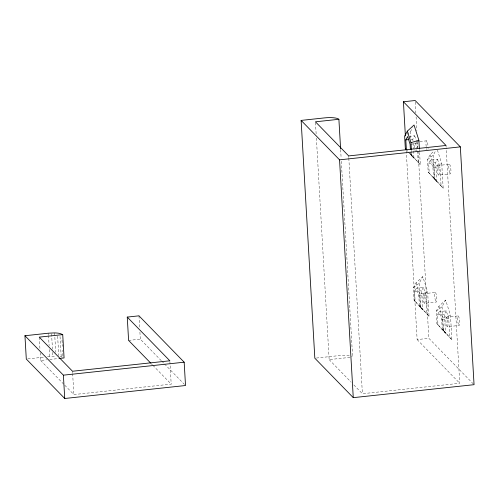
<?xml version="1.0" encoding="UTF-8"?>
<svg xmlns="http://www.w3.org/2000/svg" width="499" height="499" viewBox="0 0 499 499"><rect width="100%" height="100%" fill="white"/><g stroke="black" fill="none" stroke-linecap="round" stroke-linejoin="round"><path stroke-width="0.37" stroke-dasharray="2.5 1.87" d="M406.953 134.331L410.459 131.624L412.611 127.663M412.947 140.874L412.848 139.14L414.669 135.79L408.338 136.47M436.806 181.667L429.227 173.091L428.666 163.348L430.487 159.998L437.523 159.243L435.702 162.593L436.806 181.667L428.192 172.024L427.475 159.586L430.175 154.609L434.099 151.029M427.475 159.586L433.313 155.077L435.827 150.448M423.408 287.405L421.593 290.761L422.69 309.829L414.076 300.192L413.359 287.755L416.066 282.777L422.79 276.633L427.637 291.89L429.046 316.354L419.397 305.644L418.836 295.901L416.372 288.16L423.408 287.405L425.865 295.146L426.969 314.22M422.69 309.829L415.118 301.259L414.557 291.516L416.372 288.16M413.359 287.755L419.204 283.239L422.79 276.633M446.262 310.858L444.447 314.208L445.545 333.282L436.931 323.639L436.213 311.201L438.92 306.224L445.644 300.08L450.491 315.343L451.901 339.8L442.251 329.097L441.69 319.354L439.226 311.613L446.262 310.858L448.726 318.599L449.824 337.673M445.545 333.282L437.972 324.706L437.411 314.963L439.226 311.613M436.213 311.201L442.058 306.692L445.644 300.08M441.746 163.728L443.162 188.185L434.548 178.548L433.831 166.111L441.746 163.728L437.136 149.195M429.046 316.354L420.432 306.71L419.715 294.273L427.637 291.89M451.901 339.8L443.287 330.163L442.569 317.726L450.491 315.343M410.739 139.371L412.848 139.14M417.002 141.859L419.204 141.629M419.933 141.548L426.533 140.837A4.809 0.948 83.9 0 1 428.061 146.506M410.796 144.211L417.127 143.531L417.513 150.28M428.666 163.348L435.702 162.593M437.66 165.549L449.387 164.29M430.487 159.998L432.945 167.739L439.981 166.984L441.079 186.052L443.162 188.185M438.665 175.118A4.809 0.948 83.9 0 0 438.733 167.895A4.809 0.948 83.9 0 0 437.093 167.988A4.809 0.948 83.9 0 0 438.665 175.118L450.391 173.858A4.809 0.948 83.9 0 0 450.46 166.635A4.809 0.948 83.9 0 0 448.819 166.728A4.809 0.948 83.9 0 0 450.391 173.858M414.557 291.516L421.593 290.761M423.545 293.711L435.271 292.451M418.836 295.901L425.865 295.146M424.555 303.286A4.809 0.948 83.9 0 0 424.618 296.063A4.809 0.948 83.9 0 0 422.977 296.15A4.809 0.948 83.9 0 0 424.555 303.286L436.282 302.026A4.809 0.948 83.9 0 0 436.344 294.803A4.809 0.948 83.9 0 0 434.704 294.89A4.809 0.948 83.9 0 0 436.282 302.026M128.599 340.418L140.325 339.158L161.302 360.683M27.807 358.887L44.455 357.103M47.48 356.779L55.957 356.261M437.411 314.963L444.447 314.208M40.17 352.681L40.619 360.459L46.669 359.81M49.694 359.486L58.776 358.507M446.399 317.164L458.126 315.904M441.69 319.354L448.726 318.599M447.41 326.733A4.809 0.948 83.9 0 0 447.472 319.51A4.809 0.948 83.9 0 0 445.832 319.603A4.809 0.948 83.9 0 0 447.41 326.733L459.136 325.473A4.809 0.948 83.9 0 0 459.199 318.25A4.809 0.948 83.9 0 0 457.558 318.343A4.809 0.948 83.9 0 0 459.136 325.473M406.248 150.729L417.133 339.576L428.859 338.316L474.05 384.685M316.347 358.051L338.285 355.693A12.032 2.869 -3.3 0 1 349.737 355.937M316.385 138.129L329.153 359.617L351.096 357.265M64.745 385.216L73.858 394.566L171.188 384.118L169.891 361.569M353.822 384.929L362.399 393.73L459.729 383.276L446.15 147.804M59.999 356.598L62.999 357.29L62.593 350.298M410.54 152.027L410.652 154.029L420.308 164.739L419.597 152.507M428.192 172.024L429.227 173.091M432.945 167.739L433.506 177.482L434.548 178.548M408.35 152.039L413.952 158.214L413.503 150.442M410.652 154.029L420.308 164.739M414.076 300.192L415.118 301.259M419.397 305.644L420.432 306.71M436.931 323.639L437.972 324.706M442.251 329.097L443.287 330.163M417.133 339.576L459.729 383.276M329.153 359.617L351.14 382.178M161.844 361.232L163.996 363.44M164.533 363.996L184.437 384.417M151.241 363.646L152.32 364.757M152.856 365.305L171.188 384.118M40.619 360.459L64.209 384.667M433.506 177.482L441.079 186.052M406.373 149.644L407.889 151.359M409.91 153.642L413.952 158.214M437.523 159.243L439.981 166.984M430.175 154.609L433.831 166.111M414.669 135.79L416.01 140.013M416.235 140.718L417.127 143.531M438.92 306.224L442.569 317.726M416.066 282.777L419.715 294.273M446.012 145.471L446.106 147.024M433.313 155.077L434.723 179.534M442.058 306.692L443.468 331.149M419.422 149.451L419.553 151.74M415.237 102.064L415.867 112.942M416.091 116.828L416.896 130.819M417.526 141.697L418.019 150.249M418.062 151.022L428.859 338.316M417.557 151.029L418.224 162.605M413.072 143.057L413.409 148.889M410.845 138.248L410.459 131.624M411.544 150.386L411.868 156.087M420.613 307.702L419.204 283.239M411.569 153L411.694 155.095M348.689 155.919L348.776 157.472M348.82 158.252L362.399 393.73M340.642 149.6L341.135 158.152M341.316 161.258L352.606 357.103A12.032 2.869 -3.3 0 0 351.533 356.454M315.487 122.592L316.16 134.243M138.978 315.83L139.695 328.273M139.92 332.159L140.325 339.158M72.517 371.244L72.605 372.797M72.648 373.57L73.858 394.566M62.013 340.187L62.369 346.406M60.036 336.563L61.202 356.779M57.635 336.207L58.757 355.65M54.616 332.939L55.732 352.375M51.572 333.75L52.47 349.3M52.645 352.413L52.869 356.298M48.403 333.207L48.49 334.767M48.54 335.54L49.12 345.651M49.345 349.537L49.75 356.536M39.271 337.131L39.989 349.574M426.969 149.731A4.809 0.948 83.9 0 1 426.564 148.477M426.202 146.612A4.809 0.948 83.9 0 1 426.533 140.837M428.098 148.396A4.809 0.948 83.9 0 1 428.048 149.101M415.243 150.991A4.809 0.948 83.9 0 1 414.837 149.737M414.476 147.866A4.809 0.948 83.9 0 1 414.382 142.833M415.418 142.876A4.809 0.948 83.9 0 1 416.334 147.766M416.372 149.656A4.809 0.948 83.9 0 1 416.235 150.935"/><path stroke-width="0.75" d="M419.378 148.683L418.892 140.275L414.045 125.018L407.321 131.162L404.62 136.14L405.338 148.577L406.342 149.731M405.338 148.577L406.373 149.644L405.812 139.901L407.633 136.545L410.091 144.286L410.371 149.139M411.363 149.401L410.976 142.658L418.892 140.275M405.394 135.965L403.423 101.771L415.149 100.511L460.34 146.874L474.05 384.685L353.267 397.653L314.832 358.213L301.122 120.409L324.575 117.889A12.032 2.869 -3.3 0 1 338.896 119.292L340.599 148.827M338.896 119.292L315.443 121.812L348.689 155.919L446.012 145.471L403.423 101.771M405.812 139.901L408.625 139.595M301.122 120.409L339.557 159.842L460.34 146.874M150.704 363.097L128.599 340.418L127.251 317.09L138.978 315.83L184.168 362.199L185.516 385.521L64.733 398.489L26.297 359.049L24.95 335.727L48.403 333.207C53.131 333.001 58.42 332.24 62.724 334.617L64.072 357.939L59.531 358.425M62.724 334.617L39.271 337.131L72.517 371.244L169.847 360.789L127.251 317.09M24.95 335.727L63.385 375.167L184.168 362.199M407.321 131.162L410.976 142.658M339.557 159.842L353.267 397.653M63.385 375.167L64.733 398.489"/></g></svg>
